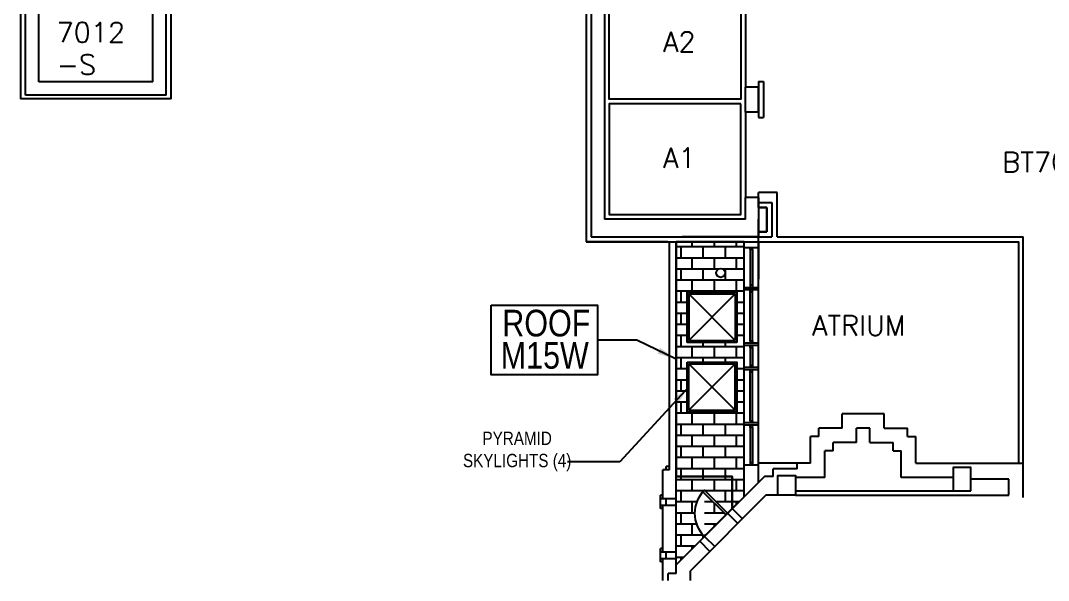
# Model space of a CAD drawing. Extents: x 3914 to 6119, y 18109 to 19582.
# Drawn here: x 4064 to 4991, y 18109 to 18614 of the extents above; entities that cross this region are included whole.
import ezdxf
from ezdxf.enums import TextEntityAlignment as Align

# ---------------------------------------------------------------- set-up
doc = ezdxf.new("R2010")
doc.units = 0
doc.header["$MEASUREMENT"] = 0
for name, color, linetype in [('ARROOMNO', 4, 'CONTINUOUS'), ('ARWALL', 7, 'CONTINUOUS'), ('COL', 14, 'CONTINUOUS'), ('EQUIP_TEXT', 30, 'CONTINUOUS'), ('EXDOOR', 8, 'CONTINUOUS'), ('EXROOF', 9, 'CONTINUOUS'), ('EXROOF_TEXT', 134, 'CONTINUOUS'), ('EXWALL', 8, 'CONTINUOUS'), ('EXWINDOW', 8, 'CONTINUOUS'), ('TXT', 4, 'CONTINUOUS')]:
    doc.layers.add(name, color=color, linetype=linetype)
doc.styles.add('ARIAL_NARROW', font='ARIALN.TTF', dxfattribs={"height": 17})
doc.styles.add('ROMANS', font='romans.shx', dxfattribs={"height": 18})
doc.dimstyles.get("Standard").update_dxf_attribs({"dimtxt": 0.18, "dimasz": 0.18, "dimexe": 0.18, "dimexo": 0.0625, "dimgap": 0.09, "dimtad": 0, "dimtih": 1, "dimtoh": 1, "dimdec": 4, "dimzin": 0, "dimtxsty": 'STANDARD', "dimcen": 0.09, "dimazin": 3, "dimtfac": 1, "dimtdec": 4, "dimtofl": 0, "dimtmove": 0, "dimatfit": 3, "dimtolj": 1, "dimtzin": 0})

msp = doc.modelspace()

# ---------------------------------------------------------------- hatches: boundary and pattern name
at = {"layer": 'EXROOF'}
h = msp.add_hatch(dxfattribs=at)
h.set_pattern_fill('AR-B816', color=256, scale=1.25, style=0)
edge = h.paths.add_edge_path(flags=16)
edge.add_arc((4695.75, 18386.28), 4, 0, 360)
h.paths.add_polyline_path([(4665.42, 18368.91), (4710.42, 18368.91), (4710.42, 18323.91), (4665.42, 18323.91)], flags=16)
h.paths.add_polyline_path([(4716.97, 18414.33), (4655.47, 18414.33), (4655.47, 18202.71), (4706.23, 18202.71), (4706.23, 18173.72), (4716.97, 18184.46)])
h.paths.add_polyline_path([(4665.42, 18305.91), (4710.42, 18305.91), (4710.42, 18260.91), (4665.42, 18260.91)], flags=16)
h = msp.add_hatch(dxfattribs=at)
h.set_pattern_fill('AR-B816', color=256, scale=1.25, style=0)
h.paths.add_polyline_path([(4655.47, 18122.96), (4655.47, 18202.71), (4706.23, 18202.71), (4706.23, 18173.72)])
edge = h.paths.add_edge_path(flags=16)
edge.add_arc((4701.98, 18169.47), 29.5, 135, 225, ccw=False)
edge.add_line((4681.12, 18190.33), (4701.98, 18169.47))
edge.add_line((4701.98, 18169.47), (4700.57, 18168.06))
edge.add_line((4700.57, 18168.06), (4679.71, 18188.92))
edge.add_line((4679.71, 18188.92), (4681.12, 18190.33))

# ---------------------------------------------------------------- linework, layer by layer
at = {"layer": 'ARWALL'}
for p, q in [((4746.72, 18458.83), (4729.97, 18458.83)), ((4746.72, 18418.83), (4746.72, 18458.83)), ((4729.97, 18414.33), (4964.72, 18414.33)), ((4746.72, 18418.83), (4968.72, 18418.83)), ((4964.72, 18214.71), (4964.72, 18414.33)), ((4968.72, 18214.71), (4968.72, 18418.83))]:
    msp.add_line(p, q, dxfattribs=at)
at = {"layer": 'COL'}
for points in [[(4921.4, 18189.71), (4921.4, 18210.71), (4905.4, 18210.71), (4905.4, 18189.71)], [(4747.22, 18185.71), (4747.22, 18203.71), (4763.22, 18203.71), (4763.22, 18185.71)]]:
    msp.add_lwpolyline(points, close=True, dxfattribs=at)
at = {"layer": 'EXDOOR'}
msp.add_lwpolyline([(4681.12, 18148.61, -0.414214), (4681.12, 18190.33), (4701.98, 18169.47), (4700.57, 18168.06), (4679.71, 18188.92), (4681.12, 18190.33)], format="xyb", dxfattribs=at)
at = {"layer": 'EXROOF'}
for points in [[(4716.97, 18414.33), (4655.47, 18414.33), (4655.47, 18202.71), (4706.23, 18202.71), (4706.23, 18173.72), (4716.97, 18184.46), (4716.97, 18414.33)], [(4655.47, 18122.96), (4655.47, 18202.71), (4706.23, 18202.71), (4706.23, 18173.72), (4655.47, 18122.96)]]:
    msp.add_lwpolyline(points, dxfattribs=at)
for points in [[(4665.42, 18368.91), (4710.42, 18368.91), (4710.42, 18323.91), (4665.42, 18323.91)], [(4665.42, 18305.91), (4710.42, 18305.91), (4710.42, 18260.91), (4665.42, 18260.91)]]:
    msp.add_lwpolyline(points, close=True, dxfattribs=at)
at = {"layer": 'EXROOF', "const_width": 0.5}
msp.add_lwpolyline([(4706.23, 18173.72), (4706.23, 18202.71), (4655.47, 18202.71)], dxfattribs=at)
at = {"layer": 'EXROOF'}
msp.add_circle((4695.75, 18386.28), 4, dxfattribs=at)
at = {"layer": 'EXROOF_TEXT'}
msp.add_lwpolyline([(4488.67, 18357.05), (4584.64, 18357.05), (4584.64, 18294.41), (4488.67, 18294.41)], close=True, dxfattribs=at)
at = {"layer": 'EXWALL'}
for p, q in [((4183.47, 18558.71), (4183.47, 18806.21)), ((4195.47, 18546.71), (4195.47, 18806.71)), ((4199.97, 18543.21), (4199.97, 18797.71)), ((4080.47, 18558.71), (4080.47, 18681.08)), ((4063.97, 18661.71), (4063.97, 18543.21)), ((4068.47, 18546.71), (4068.47, 18666.21)), ((4574.47, 18663.33), (4574.47, 18414.33)), ((4578.97, 18658.83), (4578.97, 18418.83)), ((4590.97, 18646.83), (4590.97, 18434.83)), ((4717.97, 18630.83), (4717.97, 18553.83)), ((4183.47, 18558.71), (4080.47, 18558.71)), ((4717.97, 18531.33), (4717.97, 18553.83)), ((4729.97, 18553.83), (4717.97, 18553.83)), ((4729.97, 18558.83), (4729.97, 18526.33)), ((4729.97, 18531.33), (4729.97, 18553.83)), ((4734.47, 18558.83), (4734.47, 18526.33)), ((4199.97, 18543.21), (4063.97, 18543.21)), ((4195.47, 18546.71), (4068.47, 18546.71)), ((4729.97, 18531.33), (4717.97, 18531.33)), ((4717.97, 18531.33), (4717.97, 18454.33)), ((4729.97, 18454.33), (4729.97, 18458.83)), ((4717.97, 18434.83), (4717.97, 18454.33)), ((4729.97, 18454.33), (4717.97, 18454.33)), ((4729.97, 18454.33), (4729.97, 18418.83)), ((4729.97, 18445.33), (4729.97, 18454.33)), ((4741.97, 18449.83), (4741.97, 18418.83)), ((4737.47, 18445.33), (4729.97, 18445.33)), ((4737.47, 18423.33), (4737.47, 18445.33)), ((4737.47, 18445.33), (4737.47, 18423.33)), ((4717.97, 18434.83), (4590.97, 18434.83)), ((4729.97, 18197.46), (4729.97, 18434.83)), ((4737.47, 18423.33), (4729.97, 18423.33)), ((4729.97, 18418.83), (4729.97, 18423.33)), ((4647.97, 18414.33), (4574.47, 18414.33)), ((4649.47, 18214.71), (4649.47, 18414.33)), ((4655.47, 18202.71), (4655.47, 18414.33)), ((4729.97, 18418.83), (4660.97, 18418.83)), ((4716.97, 18184.46), (4716.97, 18414.33)), ((4729.97, 18414.33), (4729.97, 18380.74)), ((4665.42, 18368.91), (4665.42, 18323.91)), ((4708.92, 18367.41), (4666.92, 18325.41)), ((4666.92, 18367.41), (4708.92, 18325.41)), ((4666.92, 18367.41), (4666.92, 18325.41)), ((4708.92, 18367.41), (4708.92, 18325.41)), ((4710.42, 18368.91), (4710.42, 18323.91)), ((4665.42, 18260.91), (4665.42, 18305.91)), ((4708.92, 18304.41), (4666.92, 18262.41)), ((4666.92, 18304.41), (4708.92, 18262.41)), ((4666.92, 18262.41), (4666.92, 18304.41)), ((4708.92, 18262.41), (4708.92, 18304.41)), ((4710.42, 18260.91), (4710.42, 18305.91)), ((4805.22, 18246.21), (4805.22, 18259.21)), ((4843.22, 18259.21), (4805.22, 18259.21)), ((4843.22, 18246.21), (4843.22, 18259.21)), ((4784.22, 18238.71), (4784.22, 18246.21)), ((4805.22, 18246.21), (4784.22, 18246.21)), ((4818.22, 18233.21), (4818.22, 18246.21)), ((4830.22, 18246.21), (4818.22, 18246.21)), ((4830.22, 18233.21), (4830.22, 18246.21)), ((4843.22, 18246.21), (4864.22, 18246.21)), ((4864.22, 18238.71), (4864.22, 18246.21)), ((4776.72, 18214.71), (4776.72, 18238.71)), ((4784.22, 18238.71), (4776.72, 18238.71)), ((4864.22, 18238.71), (4871.72, 18238.71)), ((4871.72, 18214.71), (4871.72, 18238.71)), ((4797.22, 18225.71), (4789.72, 18225.71)), ((4789.72, 18201.71), (4789.72, 18225.71)), ((4818.22, 18233.21), (4797.22, 18233.21)), ((4797.22, 18225.71), (4797.22, 18233.21)), ((4830.22, 18233.21), (4851.22, 18233.21)), ((4851.22, 18225.71), (4851.22, 18233.21)), ((4851.22, 18225.71), (4858.72, 18225.71)), ((4858.72, 18201.71), (4858.72, 18225.71)), ((4649.47, 18208.71), (4643.47, 18208.71)), ((4643.47, 18182.71), (4643.47, 18208.71)), ((4649.47, 18211.71), (4646.47, 18211.71)), ((4646.47, 18208.71), (4646.47, 18211.71)), ((4649.47, 18208.71), (4649.47, 18214.71)), ((4776.72, 18214.71), (4729.97, 18214.71)), ((4742.97, 18202.71), (4742.97, 18209.71)), ((4764.72, 18209.71), (4742.97, 18209.71)), ((4764.72, 18209.71), (4764.72, 18214.71)), ((4871.72, 18214.71), (4968.72, 18214.71)), ((4968.72, 18183.83), (4968.72, 18214.71)), ((4706.23, 18202.71), (4655.47, 18202.71)), ((4655.47, 18122.96), (4655.47, 18202.71)), ((4655.47, 18115.21), (4655.47, 18202.71)), ((4735.22, 18202.71), (4655.47, 18122.96)), ((4706.23, 18173.72), (4706.23, 18202.71)), ((4742.97, 18202.71), (4735.22, 18202.71)), ((4789.72, 18201.71), (4763.22, 18201.71)), ((4905.4, 18201.71), (4858.72, 18201.71)), ((4955.72, 18200.21), (4921.4, 18200.21)), ((4955.72, 18185.71), (4955.72, 18200.21)), ((4763.22, 18189.71), (4905.4, 18189.71)), ((4643.47, 18185.71), (4641.47, 18185.71)), ((4641.47, 18173.71), (4641.47, 18185.71)), ((4641.47, 18182.71), (4655.47, 18182.71)), ((4646.47, 18176.71), (4646.47, 18182.71)), ((4736.6, 18185.71), (4668.47, 18117.57)), ((4747.22, 18185.71), (4736.6, 18185.71)), ((4763.22, 18185.71), (4955.72, 18185.71)), ((4641.47, 18176.71), (4655.47, 18176.71)), ((4643.47, 18173.71), (4641.47, 18173.71)), ((4643.47, 18134.71), (4643.47, 18176.71)), ((4706.23, 18173.72), (4715.42, 18164.52)), ((4701.98, 18169.47), (4711.18, 18160.28)), ((4676.88, 18144.37), (4686.07, 18135.18)), ((4681.12, 18148.61), (4690.32, 18139.42)), ((4643.47, 18137.71), (4641.47, 18137.71)), ((4641.47, 18125.71), (4641.47, 18137.71)), ((4641.47, 18134.71), (4655.47, 18134.71)), ((4646.47, 18128.71), (4646.47, 18134.71)), ((4641.47, 18128.71), (4655.47, 18128.71)), ((4643.47, 18125.71), (4641.47, 18125.71)), ((4643.47, 18108.96), (4643.47, 18128.71)), ((4655.47, 18115.21), (4648.47, 18115.21)), ((4648.47, 18108.96), (4648.47, 18115.21)), ((4668.47, 18108.96), (4668.47, 18117.57))]:
    msp.add_line(p, q, dxfattribs=at)
at = {"layer": 'EXWALL', "linetype": 'CONTINUOUS'}
for p, q in [((4729.97, 18558.83), (4734.47, 18558.83)), ((4729.97, 18526.33), (4734.47, 18526.33)), ((4729.97, 18449.83), (4741.97, 18449.83)), ((4729.97, 18445.33), (4737.47, 18445.33)), ((4729.97, 18423.33), (4737.47, 18423.33)), ((4574.47, 18414.33), (4746.47, 18414.33)), ((4578.97, 18418.83), (4741.97, 18418.83)), ((4665.42, 18368.91), (4710.42, 18368.91)), ((4666.92, 18367.41), (4708.92, 18367.41)), ((4665.42, 18323.91), (4710.42, 18323.91)), ((4666.92, 18325.41), (4708.92, 18325.41)), ((4665.42, 18305.91), (4710.42, 18305.91)), ((4666.92, 18304.41), (4708.92, 18304.41)), ((4665.42, 18260.91), (4710.42, 18260.91)), ((4666.92, 18262.41), (4708.92, 18262.41))]:
    msp.add_line(p, q, dxfattribs=at)
at = {"layer": 'EXWALL'}
for points in [[(4594.97, 18642.83), (4713.97, 18642.83), (4713.97, 18542.83), (4594.97, 18542.83)], [(4713.97, 18538.83), (4594.97, 18538.83), (4594.97, 18438.83), (4713.97, 18438.83)]]:
    msp.add_lwpolyline(points, close=True, dxfattribs=at)
at = {"layer": 'EXWINDOW'}
for p, q in [((4716.97, 18409.27), (4729.97, 18409.27)), ((4722.47, 18407.27), (4722.47, 18409.27)), ((4722.47, 18407.27), (4722.47, 18375.27)), ((4724.47, 18407.27), (4722.47, 18407.27)), ((4724.47, 18407.27), (4724.47, 18409.27)), ((4724.47, 18407.27), (4724.47, 18375.27)), ((4722.47, 18375.27), (4722.47, 18373.27)), ((4724.47, 18375.27), (4722.47, 18375.27)), ((4724.47, 18375.27), (4724.47, 18373.27)), ((4716.97, 18373.27), (4729.97, 18373.27)), ((4716.97, 18371.27), (4729.97, 18371.27)), ((4722.47, 18369.27), (4722.47, 18371.27)), ((4722.47, 18369.27), (4724.47, 18369.27)), ((4722.47, 18325.14), (4722.47, 18369.27)), ((4724.47, 18369.27), (4724.47, 18371.27)), ((4724.47, 18325.14), (4724.47, 18369.27)), ((4722.47, 18325.14), (4722.47, 18323.14)), ((4722.47, 18319.14), (4722.47, 18321.14)), ((4722.47, 18319.14), (4722.47, 18303.14)), ((4724.47, 18325.14), (4724.47, 18323.14)), ((4724.47, 18319.14), (4724.47, 18321.14)), ((4724.47, 18319.14), (4724.47, 18303.14)), ((4722.47, 18303.14), (4722.47, 18301.14)), ((4724.47, 18303.14), (4724.47, 18301.14)), ((4722.47, 18297.14), (4722.47, 18299.14)), ((4722.47, 18253.02), (4722.47, 18297.14)), ((4722.47, 18297.14), (4724.47, 18297.14)), ((4724.47, 18297.14), (4724.47, 18299.14)), ((4724.47, 18253.02), (4724.47, 18297.14)), ((4729.97, 18251.02), (4716.97, 18251.02)), ((4729.97, 18249.02), (4716.97, 18249.02)), ((4722.47, 18253.02), (4722.47, 18251.02)), ((4722.47, 18247.02), (4722.47, 18249.02)), ((4722.47, 18247.02), (4722.47, 18215.02)), ((4724.47, 18247.02), (4722.47, 18247.02)), ((4724.47, 18253.02), (4724.47, 18251.02)), ((4724.47, 18247.02), (4724.47, 18249.02)), ((4724.47, 18247.02), (4724.47, 18215.02)), ((4729.97, 18213.02), (4716.97, 18213.02)), ((4724.47, 18215.02), (4722.47, 18215.02)), ((4722.47, 18215.02), (4722.47, 18213.02)), ((4724.47, 18215.02), (4724.47, 18213.02))]:
    msp.add_line(p, q, dxfattribs=at)
at = {"layer": 'EXWINDOW', "linetype": 'CONTINUOUS'}
for p, q in [((4716.97, 18323.14), (4729.97, 18323.14)), ((4716.97, 18321.14), (4729.97, 18321.14)), ((4722.47, 18325.14), (4724.47, 18325.14)), ((4722.47, 18319.14), (4724.47, 18319.14)), ((4716.97, 18301.14), (4729.97, 18301.14)), ((4722.47, 18303.14), (4724.47, 18303.14)), ((4716.97, 18299.14), (4729.97, 18299.14)), ((4722.47, 18253.02), (4724.47, 18253.02))]:
    msp.add_line(p, q, dxfattribs=at)

# ---------------------------------------------------------------- texts
at = {"layer": 'ARROOMNO', "style": 'ROMANS'}
for s, p in [('7012', (4096.52, 18594.23)), ('A2', (4643.72, 18585.76)), ('-S', (4096.52, 18565.09)), ('A1', (4643.72, 18481.05)), ('BT7000-Z', (4949.78, 18477.26))]:
    msp.add_text(s, height=18, dxfattribs=at).set_placement(p)
at = {"layer": 'EQUIP_TEXT', "insert": (4512.09, 18243.1), "char_height": 12, "width": 94.2453, "attachment_point": 2, "style": 'ARIAL_NARROW'}
msp.add_mtext('PYRAMID\\PSKYLIGHTS (4)', dxfattribs=at)
at = {"layer": 'EXROOF_TEXT', "style": 'ARIAL_NARROW'}
for s, p in [('ROOF', (4538.39, 18329.01)), ('M15W', (4536.99, 18299.92))]:
    msp.add_text(s, height=24, dxfattribs=at).set_placement(p, align=Align.CENTER)
at = {"layer": 'TXT', "style": 'ROMANS'}
msp.add_text('ATRIUM', height=18, dxfattribs=at).set_placement((4820.25, 18329.77), align=Align.CENTER)

# ---------------------------------------------------------------- leaders
at = {"layer": 'EQUIP_TEXT'}
msp.add_leader([(4666.92, 18283.41), (4604.67, 18215.99), (4557.54, 18215.99)], dimstyle='STANDARD', override={"dimscale": 96, "dimgap": 0.09, "dimtad": 0}, dxfattribs=at)
at = {"layer": 'EXROOF_TEXT'}
msp.add_leader([(4655.47, 18308.52), (4620.01, 18325.73), (4584.64, 18325.73)], dimstyle='STANDARD', override={"dimscale": 96, "dimgap": 0.09, "dimtad": 0}, dxfattribs=at)

doc.saveas('drawing.dxf')
